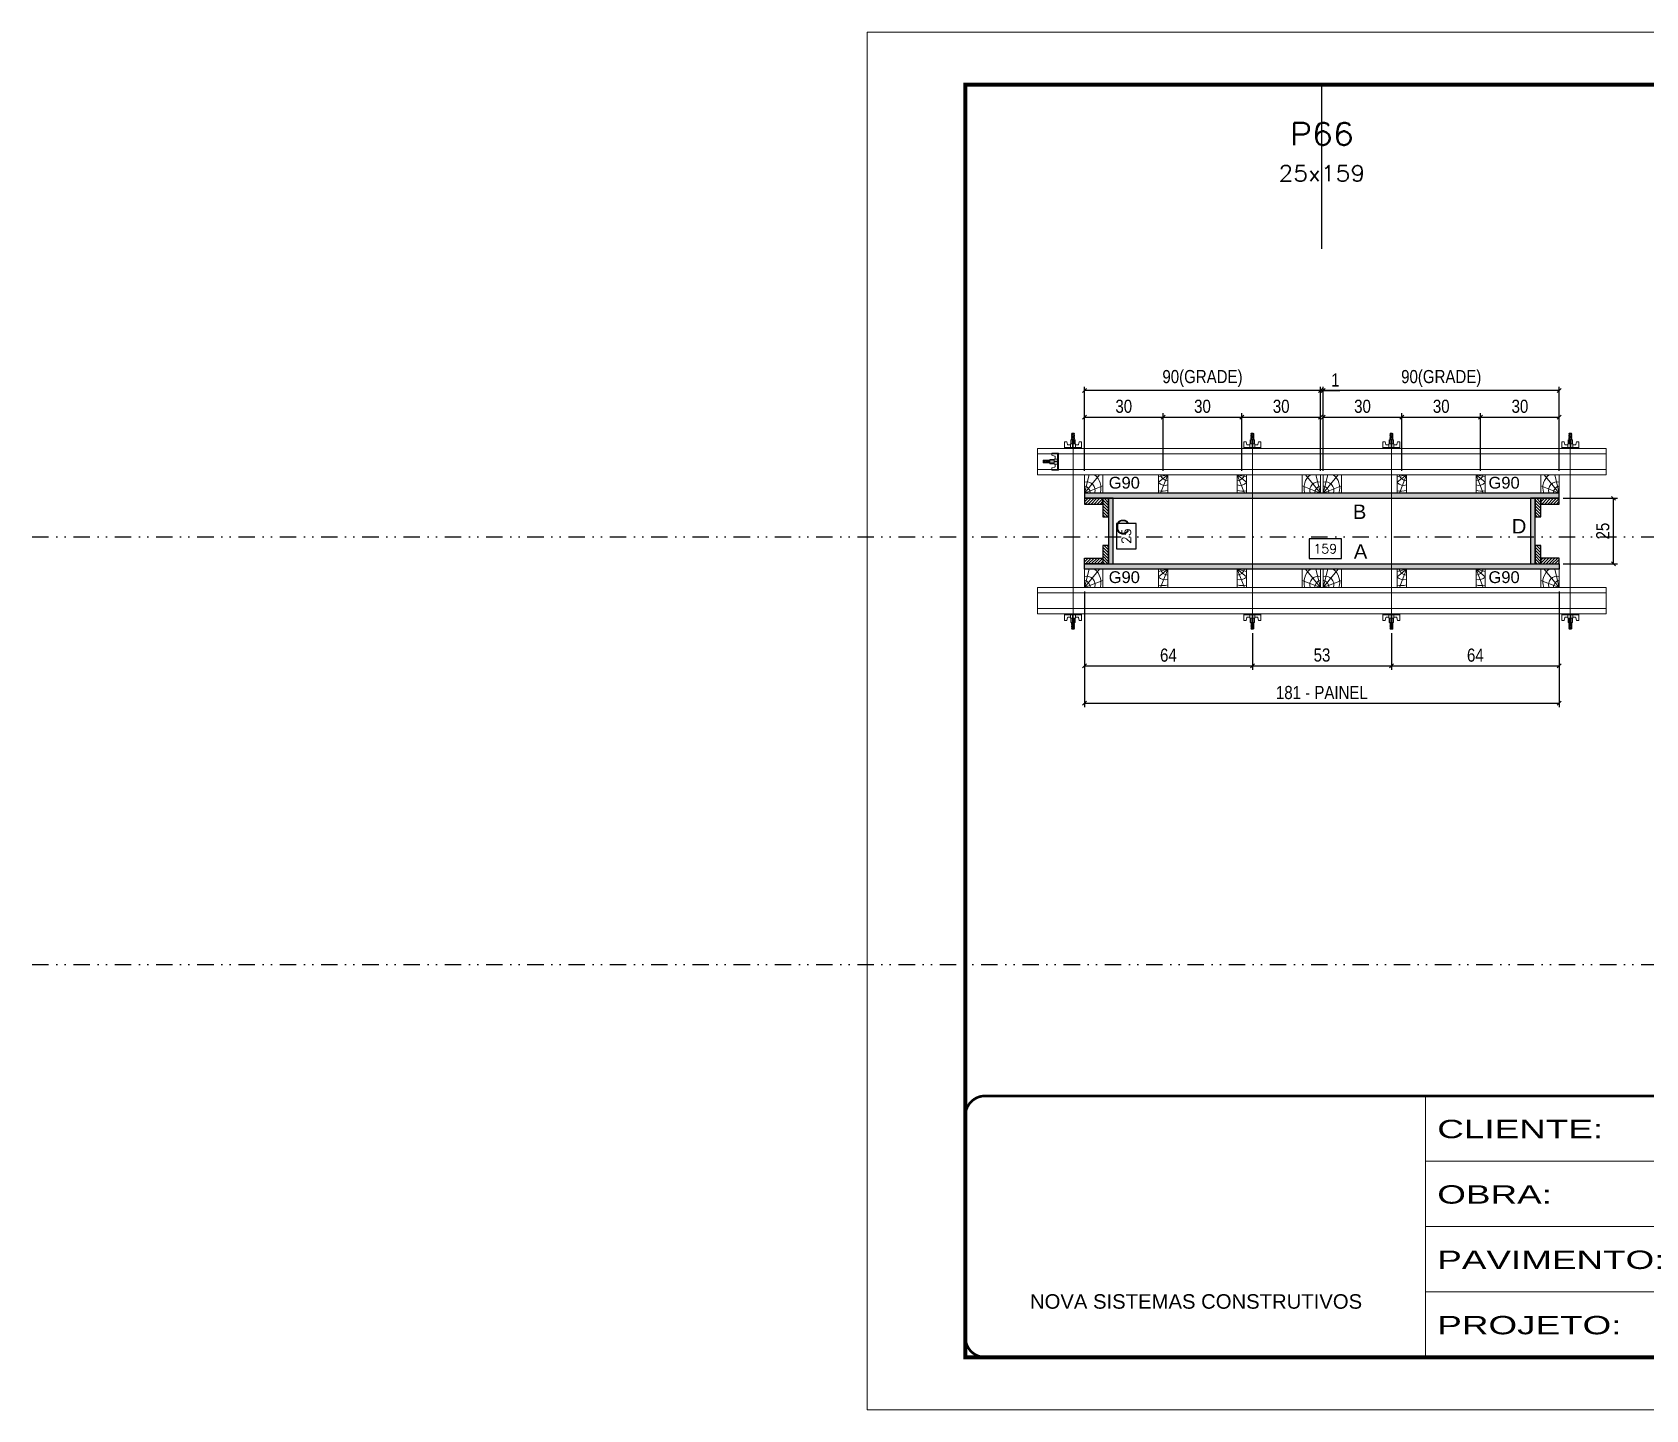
# Model space of a CAD drawing. Header units: millimetres. Extents: x 13777 to 27878, y -21631 to 6985.
# Drawn here: x 13777 to 15007, y 192 to 1242 of the extents above; entities that cross this region are included whole.
import ezdxf
from ezdxf.enums import TextEntityAlignment as Align

# ---------------------------------------------------------------- set-up
doc = ezdxf.new("R2010")
doc.units = ezdxf.units.MM
for name, pattern in [('CONTINUO', [0]), ('DASHED', [0.75, 0.5, -0.25]), ('DIVIDE2', [0.625, 0.25, -0.125, 0, -0.125, 0, -0.125]), ('HIDDEN', [0.375, 0.25, -0.125])]:
    doc.linetypes.add(name, pattern=pattern)
for name, color, linetype in [('CHAPA', 1, 'Continuous'), ('COTA', 241, 'Continuous'), ('MEIO_PONT', 93, 'Continuous'), ('Nível', 160, 'Continuous'), ('SARRAFO', 251, 'Continuous'), ('Texto de Titulo', 7, 'Continuous'), ('Texto Qtd Sarr', 242, 'Continuous'), ('TEXTO_GERAL', 7, 'Continuous')]:
    doc.layers.add(name, color=color, linetype=linetype)
for name, color, linetype, lineweight in [('Folhas', 255, 'Continuous', 9), ('Hachura', 251, 'Continuous', 9), ('Madeira', 126, 'Continuous', 18), ('Perfil Metálico', 224, 'Continuous', 18), ('SARRAFO DE PRESSAO', 251, 'DASHED', 9), ('Texto Seção', 7, 'Continuous', 15)]:
    doc.layers.add(name, color=color, linetype=linetype, lineweight=lineweight)
doc.styles.add('ARIAL', font='arial.ttf')
doc.styles.add('COTA TECNICA 2X', font='techl___.ttf', dxfattribs={"height": 10})
doc.styles.add('ROMANS', font='romans.shx')
doc.styles.add('SANSSERIF', font='sas_____.pfb')
doc.styles.add('Tecnologia', font='')
doc.styles.get('Tecnologia').set_extended_font_data('Forgotten Futurist')
doc.dimstyles.new('SECAO PILAR', dxfattribs={"dimtxt": 10, "dimasz": 3, "dimexe": 3, "dimexo": 3, "dimgap": 3, "dimtad": 1, "dimdec": 1, "dimlfac": 0.5, "dimzin": 12, "dimdsep": 46, "dimtxsty": 'COTA TECNICA 2X', "dimblk1": 'OBLIQUE', "dimblk2": 'OBLIQUE', "dimsah": 1, "dimcen": 0.9, "dimclrd": 256, "dimclre": 256, "dimclrt": 256, "dimadec": 1, "dimazin": 3, "dimtfac": 1, "dimtdec": 1, "dimtmove": 0, "dimatfit": 3, "dimfxl": 1, "dimtolj": 1, "dimtzin": 12, "dimarcsym": 0})
doc.dimstyles.new('SECÇÃO 2', dxfattribs={"dimtxt": 7, "dimasz": 6, "dimexe": 0.18, "dimexo": 2, "dimgap": -4, "dimtad": 3, "dimdec": 1, "dimlfac": 0.5, "dimzin": 12, "dimdsep": 46, "dimtxsty": 'ROMANS', "dimblk": 'ARCHTICK', "dimcen": 0.09, "dimse1": 1, "dimse2": 1, "dimsd1": 1, "dimsd2": 1, "dimclrd": 180, "dimclre": 5, "dimclrt": 1, "dimadec": 0, "dimazin": 3, "dimtfac": 1, "dimtdec": 1, "dimtofl": 0, "dimtmove": 0, "dimatfit": 3, "dimldrblk": 'ARCHTICK', "dimfxl": 1, "dimtolj": 1, "dimtzin": 0, "dimarcsym": 0})

# ---------------------------------------------------------------- blocks, each defined once
blk = doc.blocks.new('9999999999')
at = {"color": 30, "linetype": 'CONTINUO'}
for p, q in [((98564.6, 34230.2), (98564.6, 34429.4)), ((98564.6, 34379.6), (99584, 34379.6)), ((98564.6, 34329.8), (99488, 34329.8)), ((99584, 34329.8), (99488, 34329.8)), ((99488, 34329.8), (99488, 34230.2)), ((98564.6, 34280), (99488, 34280))]:
    blk.add_line(p, q, dxfattribs=at)
at = {"color": 30, "linetype": 'CONTINUO', "const_width": 2}
blk.add_lwpolyline([(99584, 34230.2), (99584, 34414.4, 0.414214), (99569, 34429.4), (98229, 34429.4, 0.414214), (98214, 34414.4), (98214, 34245.2, 0.414214), (98229, 34230.2), (99584, 34230.2)], format="xyb", dxfattribs=at)
at = {"layer": 'Folhas'}
blk.add_lwpolyline([(98139, 34190.2), (99624, 34190.2), (99624, 35240.2), (98139, 35240.2)], close=True, dxfattribs=at)
at = {"layer": 'Folhas', "color": 30, "const_width": 3}
blk.add_lwpolyline([(98214, 34230.2), (99584, 34230.2), (99584, 35200.2), (98214, 35200.2)], close=True, dxfattribs=at)
at = {"color": 7, "linetype": 'Continuous', "ltscale": 5, "style": 'ARIAL'}
for s, height, p in [('SKR', 15.48, (98837.7, 34393.1)), ('LEAF LOEFGREN', 15.483, (98837.7, 34343.3)), ('4° SUBSOLO', 15.48, (98837.7, 34293.5)), ('NOVA SISTEMAS CONSTRUTIVOS', 11.059, (98263.2, 34267.2)), ('PILARES', 15.48, (98837.7, 34243.7))]:
    blk.add_text(s, height=height, dxfattribs=at).set_placement(p)
at = {"layer": 'Folhas', "color": 7, "style": 'Tecnologia', "width": 1.5}
for s, p in [('CLIENTE:', (98573.7, 34397.2)), ('OBRA:', (98573.7, 34347.3)), ('PAVIMENTO:', (98573.7, 34297.5)), ('PROJETO:', (98573.7, 34247.7))]:
    blk.add_text(s, height=14, dxfattribs=at).set_placement(p)
blk = doc.blocks.new('*D553')
at = {"layer": 'COTA', "color": 180, "lineweight": -2, "transparency": 16777216}
for p, q in [((14618.6, 867.3), (14603.6, 867.3)), ((14603.6, 867.3), (14603.6, 848)), ((14618.6, 848), (14618.6, 867.3)), ((14603.6, 848), (14618.6, 848))]:
    blk.add_line(p, q, dxfattribs=at)
at = {"layer": 'Defpoints', "color": 0, "transparency": 16777216}
for p in [(14618.5, 886.6), (14618.5, 836.6), (14622.6, 836.6)]:
    blk.add_point(p, dxfattribs=at)
at = {"layer": 'COTA', "color": 1, "transparency": 16777216, "insert": (14611.1, 857.7), "char_height": 7, "attachment_point": 5, "rotation": 90, "style": 'ROMANS'}
blk.add_mtext('\\A1;25', dxfattribs=at)
blk = doc.blocks.new('_ArchTick')
at = {"color": 0, "linetype": 'ByBlock', "const_width": 0.15}
blk.add_lwpolyline([(-0.5, -0.5), (0.5, 0.5)], dxfattribs=at)
blk = doc.blocks.new('*D554')
at = {"layer": 'COTA', "color": 180, "lineweight": -2, "transparency": 16777216}
for p, q in [((14775.1, 855.6), (14750.4, 855.6)), ((14750.4, 855.6), (14750.4, 840.6)), ((14775.1, 840.6), (14775.1, 855.6)), ((14750.4, 840.6), (14775.1, 840.6))]:
    blk.add_line(p, q, dxfattribs=at)
at = {"layer": 'Defpoints', "color": 0, "transparency": 16777216}
for p in [(14601.2, 836.6), (14919.2, 836.6), (14919.2, 836.6)]:
    blk.add_point(p, dxfattribs=at)
at = {"layer": 'COTA', "color": 1, "transparency": 16777216, "insert": (14762.8, 848.1), "char_height": 7, "attachment_point": 5, "style": 'ROMANS'}
blk.add_mtext('\\A1;159', dxfattribs=at)
blk = doc.blocks.new('_Oblique')
at = {"color": 0, "linetype": 'ByBlock', "lineweight": -2}
blk.add_line((-0.5, -0.5), (0.5, 0.5), dxfattribs=at)
blk = doc.blocks.new('*D555')
at = {"layer": 'COTA', "lineweight": -2, "transparency": 16777216}
for p, q in [((14579.2, 815.6), (14579.2, 727.4)), ((14941.2, 815.6), (14941.2, 727.4)), ((14579.2, 730.4), (14941.2, 730.4))]:
    blk.add_line(p, q, dxfattribs=at)
at = {"layer": 'Defpoints', "color": 0, "transparency": 16777216}
for p in [(14579.2, 818.6), (14941.2, 818.6), (14941.2, 730.4)]:
    blk.add_point(p, dxfattribs=at)
at = {"layer": 'COTA', "lineweight": -2, "transparency": 16777216, "xscale": 3, "yscale": 3, "zscale": 3, "rotation": 180}
blk.add_blockref('_Oblique', (14579.2, 730.4), dxfattribs=at)
at = {"layer": 'COTA', "lineweight": -2, "transparency": 16777216, "xscale": 3, "yscale": 3, "zscale": 3}
blk.add_blockref('_Oblique', (14941.2, 730.4), dxfattribs=at)
at = {"layer": 'COTA', "transparency": 16777216, "insert": (14760.2, 738.5), "char_height": 10, "attachment_point": 5, "style": 'COTA TECNICA 2X'}
blk.add_mtext('\\A1;181 - PAINEL', dxfattribs=at)
blk = doc.blocks.new('*D556')
at = {"layer": 'COTA', "lineweight": -2, "transparency": 16777216}
for p, q in [((14579.2, 815.6), (14579.2, 755.9)), ((14707.3, 783.8), (14707.3, 755.9)), ((14579.2, 758.9), (14707.3, 758.9))]:
    blk.add_line(p, q, dxfattribs=at)
at = {"layer": 'Defpoints', "color": 0, "transparency": 16777216}
for p in [(14579.2, 818.6), (14707.3, 786.8), (14707.3, 758.9)]:
    blk.add_point(p, dxfattribs=at)
at = {"layer": 'COTA', "lineweight": -2, "transparency": 16777216, "xscale": 3, "yscale": 3, "zscale": 3, "rotation": 180}
blk.add_blockref('_Oblique', (14579.2, 758.9), dxfattribs=at)
at = {"layer": 'COTA', "lineweight": -2, "transparency": 16777216, "xscale": 3, "yscale": 3, "zscale": 3}
blk.add_blockref('_Oblique', (14707.3, 758.9), dxfattribs=at)
at = {"layer": 'COTA', "transparency": 16777216, "insert": (14643.2, 767), "char_height": 10, "attachment_point": 5, "style": 'COTA TECNICA 2X'}
blk.add_mtext('\\A1;64', dxfattribs=at)
blk = doc.blocks.new('*D557')
at = {"layer": 'COTA', "lineweight": -2, "transparency": 16777216}
for p, q in [((14941.2, 815.6), (14941.2, 755.9)), ((14813.3, 783.8), (14813.3, 755.9)), ((14813.3, 758.9), (14941.2, 758.9))]:
    blk.add_line(p, q, dxfattribs=at)
at = {"layer": 'Defpoints', "color": 0, "transparency": 16777216}
for p in [(14941.2, 818.6), (14813.3, 786.8), (14941.2, 758.9)]:
    blk.add_point(p, dxfattribs=at)
at = {"layer": 'COTA', "lineweight": -2, "transparency": 16777216, "xscale": 3, "yscale": 3, "zscale": 3, "rotation": 180}
blk.add_blockref('_Oblique', (14813.3, 758.9), dxfattribs=at)
at = {"layer": 'COTA', "lineweight": -2, "transparency": 16777216, "xscale": 3, "yscale": 3, "zscale": 3}
blk.add_blockref('_Oblique', (14941.2, 758.9), dxfattribs=at)
at = {"layer": 'COTA', "transparency": 16777216, "insert": (14877.2, 767), "char_height": 10, "attachment_point": 5, "style": 'COTA TECNICA 2X'}
blk.add_mtext('\\A1;64', dxfattribs=at)
blk = doc.blocks.new('C')
at = {"layer": 'Hachura', "color": 0}
for p, q in [((0, 3.22), (0, -3.22)), ((0.45, 3.22), (0, 3.22)), ((0.46, 3.16), (0, 3.16)), ((0.46, 3.05), (0, 3.05)), ((0.46, 2.88), (0, 2.88)), ((0, 2.75), (0, -1.16)), ((0.46, 2.65), (0, 2.65)), ((0.46, 2.23), (0, 2.23)), ((0.46, 1.51), (0, 1.51)), ((0.39, 0.49), (0.17, 0.49)), ((0.45, -3.23), (0.45, 3.22)), ((0.45, 3.22), (2.58, 3.22)), ((1.74, 0.97), (0.45, 0.97)), ((1.45, 0.1), (0.45, 0.1)), ((1.35, 1.94), (1.35, 0.96)), ((2.58, 2.39), (1.47, 2.09)), ((1.74, -0.97), (1.74, 0.97)), ((1.74, 0.97), (1.74, 0.84)), ((1.74, 0.97), (1.74, 0.84)), ((1.74, 0.84), (3.35, 0.84)), ((3.35, 0.45), (1.74, 0.45)), ((2.58, 3.22), (2.58, 2.39)), ((3.32, 0.84), (3.32, -0.84)), ((3.35, 0.84), (3.35, -0.84)), ((3.68, 0.45), (3.35, 0.45)), ((3.84, -0.52), (3.35, 0.45)), ((3.35, 0.06), (3.67, -0.57)), ((3.68, 0.45), (4.16, -0.52)), ((3.72, 0.5), (4.25, -0.57)), ((4.37, -0.55), (3.83, 0.53)), ((4.15, 0.45), (3.93, 0.45)), ((4.42, -0.52), (3.93, 0.45)), ((4.15, 0.45), (4.26, 0.45)), ((4.26, 0.45), (4.74, -0.52)), ((4.3, 0.5), (4.83, -0.57)), ((4.95, -0.55), (4.41, 0.53)), ((4.51, 0.45), (4.84, 0.45)), ((5, -0.52), (4.51, 0.45)), ((4.84, 0.45), (5.32, -0.52)), ((4.88, 0.5), (5.41, -0.57)), ((5.53, -0.55), (4.99, 0.53)), ((5.58, -0.52), (5.09, 0.45)), ((5.42, 0.45), (5.09, 0.45)), ((5.58, -0.52), (5.09, 0.45)), ((5.42, 0.45), (5.74, -0.19)), ((5.46, 0.5), (5.74, -0.07)), ((5.74, 0.19), (5.57, 0.53)), ((5.74, 0.32), (5.68, 0.45)), ((5.68, 0.45), (5.74, 0.45)), ((5.74, 0.45), (5.9, 0.29)), ((5.74, 0.45), (5.74, -0.52)), ((5.9, -0.36), (5.9, 0.29)), ((0.45, 0), (0, 0)), ((0.46, -1.52), (0, -1.52)), ((0.46, -2.23), (0, -2.23)), ((0.46, -2.65), (0, -2.65)), ((0.46, -2.88), (0, -2.88)), ((0.46, -3.05), (0, -3.05)), ((0.46, -3.16), (0, -3.16)), ((0, -3.22), (2.57, -3.22)), ((0.08, -0.48), (0.29, -0.48)), ((0.29, -0.48), (0.4, -0.48)), ((0.45, 0), (0.45, -0.97)), ((0.45, -0.16), (1.45, -0.16)), ((0.45, -0.65), (0.45, -0.32)), ((0.45, -3.23), (0.45, -0.65)), ((0.45, -0.97), (1.74, -0.97)), ((1.35, -1.94), (1.35, -0.97)), ((2.58, -2.39), (1.47, -2.1)), ((3.35, -0.32), (1.74, -0.32)), ((3.35, -0.84), (1.74, -0.84)), ((2.58, -3.23), (2.58, -2.39)), ((3.35, -0.07), (3.58, -0.52)), ((3.35, -0.52), (3.58, -0.52)), ((3.84, -0.52), (4.16, -0.52)), ((4.42, -0.52), (4.74, -0.52)), ((4.63, -0.52), (4.74, -0.52)), ((5, -0.52), (5.32, -0.52)), ((5.58, -0.52), (5.74, -0.52)), ((5.74, -0.52), (5.9, -0.36)), ((5.74, -0.52), (5.74, -0.52))]:
    blk.add_line(p, q, dxfattribs=at)
for centre, radius, start, end in [((1.52, 1.94), 0.161, 104.74356, 180), ((1.44, -0.03), 0.129, 272.69497, 87.30503), ((3.81, 0.39), 0.143, 25.56881, 154.43119), ((4.39, 0.39), 0.143, 25.56881, 154.43119), ((4.97, 0.39), 0.143, 25.56881, 154.43119), ((5.55, 0.39), 0.143, 25.56881, 154.43119), ((0.17, -0.37), 0.174, 221.74404, 317.85924), ((1.52, -1.94), 0.161, 180, 255.25644), ((3.71, -0.4), 0.174, 222.14076, 318.25596), ((4.29, -0.4), 0.174, 222.14076, 318.25596), ((4.87, -0.4), 0.174, 222.14076, 318.25596), ((5.45, -0.4), 0.174, 222.14076, 318.25596), ((5.61, -0.4), 0.174, 317.85924, 318.25596)]:
    blk.add_arc(centre, radius, start, end, dxfattribs=at)
blk = doc.blocks.new('*D565')
at = {"layer": 'COTA', "lineweight": -2, "transparency": 16777216}
for p, q in [((14707.3, 783.8), (14707.3, 755.9)), ((14813.3, 783.8), (14813.3, 755.9)), ((14707.3, 758.9), (14813.3, 758.9))]:
    blk.add_line(p, q, dxfattribs=at)
at = {"layer": 'Defpoints', "color": 0, "transparency": 16777216}
for p in [(14707.3, 786.8), (14813.3, 786.8), (14813.3, 758.9)]:
    blk.add_point(p, dxfattribs=at)
at = {"layer": 'COTA', "lineweight": -2, "transparency": 16777216, "xscale": 3, "yscale": 3, "zscale": 3, "rotation": 180}
blk.add_blockref('_Oblique', (14707.3, 758.9), dxfattribs=at)
at = {"layer": 'COTA', "lineweight": -2, "transparency": 16777216, "xscale": 3, "yscale": 3, "zscale": 3}
blk.add_blockref('_Oblique', (14813.3, 758.9), dxfattribs=at)
at = {"layer": 'COTA', "transparency": 16777216, "insert": (14760.3, 767.1), "char_height": 10, "attachment_point": 5, "style": 'COTA TECNICA 2X'}
blk.add_mtext('\\A1;53', dxfattribs=at)
blk = doc.blocks.new('*D558')
at = {"layer": 'COTA', "lineweight": -2, "transparency": 16777216}
for p, q in [((14761.2, 907.6), (14761.2, 951.5)), ((14761.2, 948.5), (14821.2, 948.5)), ((14821.2, 907.6), (14821.2, 951.5))]:
    blk.add_line(p, q, dxfattribs=at)
at = {"layer": 'Defpoints', "color": 0, "transparency": 16777216}
for p in [(14821.2, 948.5), (14761.2, 904.6), (14821.2, 904.6)]:
    blk.add_point(p, dxfattribs=at)
at = {"layer": 'COTA', "lineweight": -2, "transparency": 16777216, "xscale": 3, "yscale": 3, "zscale": 3, "rotation": 180}
blk.add_blockref('_Oblique', (14761.2, 948.5), dxfattribs=at)
at = {"layer": 'COTA', "lineweight": -2, "transparency": 16777216, "xscale": 3, "yscale": 3, "zscale": 3}
blk.add_blockref('_Oblique', (14821.2, 948.5), dxfattribs=at)
at = {"layer": 'COTA', "transparency": 16777216, "insert": (14791.2, 956.7), "char_height": 10, "attachment_point": 5, "style": 'COTA TECNICA 2X'}
blk.add_mtext('\\A1;30', dxfattribs=at)
blk = doc.blocks.new('*D559')
at = {"layer": 'COTA', "lineweight": -2, "transparency": 16777216}
for p, q in [((14821.2, 907.6), (14821.2, 951.5)), ((14821.2, 948.5), (14881.2, 948.5)), ((14881.2, 907.6), (14881.2, 951.5))]:
    blk.add_line(p, q, dxfattribs=at)
at = {"layer": 'Defpoints', "color": 0, "transparency": 16777216}
for p in [(14881.2, 948.5), (14821.2, 904.6), (14881.2, 904.6)]:
    blk.add_point(p, dxfattribs=at)
at = {"layer": 'COTA', "lineweight": -2, "transparency": 16777216, "xscale": 3, "yscale": 3, "zscale": 3, "rotation": 180}
blk.add_blockref('_Oblique', (14821.2, 948.5), dxfattribs=at)
at = {"layer": 'COTA', "lineweight": -2, "transparency": 16777216, "xscale": 3, "yscale": 3, "zscale": 3}
blk.add_blockref('_Oblique', (14881.2, 948.5), dxfattribs=at)
at = {"layer": 'COTA', "transparency": 16777216, "insert": (14851.2, 956.7), "char_height": 10, "attachment_point": 5, "style": 'COTA TECNICA 2X'}
blk.add_mtext('\\A1;30', dxfattribs=at)
blk = doc.blocks.new('*D560')
at = {"layer": 'COTA', "lineweight": -2, "transparency": 16777216}
for p, q in [((14881.2, 907.6), (14881.2, 951.5)), ((14881.2, 948.5), (14941.2, 948.5)), ((14941.2, 907.6), (14941.2, 951.5))]:
    blk.add_line(p, q, dxfattribs=at)
at = {"layer": 'Defpoints', "color": 0, "transparency": 16777216}
for p in [(14941.2, 948.5), (14881.2, 904.6), (14941.2, 904.6)]:
    blk.add_point(p, dxfattribs=at)
at = {"layer": 'COTA', "lineweight": -2, "transparency": 16777216, "xscale": 3, "yscale": 3, "zscale": 3, "rotation": 180}
blk.add_blockref('_Oblique', (14881.2, 948.5), dxfattribs=at)
at = {"layer": 'COTA', "lineweight": -2, "transparency": 16777216, "xscale": 3, "yscale": 3, "zscale": 3}
blk.add_blockref('_Oblique', (14941.2, 948.5), dxfattribs=at)
at = {"layer": 'COTA', "transparency": 16777216, "insert": (14911.2, 956.7), "char_height": 10, "attachment_point": 5, "style": 'COTA TECNICA 2X'}
blk.add_mtext('\\A1;30', dxfattribs=at)
blk = doc.blocks.new('*D566')
at = {"layer": 'COTA', "lineweight": -2, "transparency": 16777216}
for p, q in [((14761.2, 907.6), (14761.2, 971.7)), ((14941.2, 907.6), (14941.2, 971.7)), ((14941.2, 968.7), (14761.2, 968.7))]:
    blk.add_line(p, q, dxfattribs=at)
at = {"layer": 'Defpoints', "color": 0, "transparency": 16777216}
for p in [(14761.2, 968.7), (14761.2, 904.6), (14941.2, 904.6)]:
    blk.add_point(p, dxfattribs=at)
at = {"layer": 'COTA', "lineweight": -2, "transparency": 16777216, "xscale": 3, "yscale": 3, "zscale": 3, "rotation": 180}
blk.add_blockref('_Oblique', (14761.2, 968.7), dxfattribs=at)
at = {"layer": 'COTA', "lineweight": -2, "transparency": 16777216, "xscale": 3, "yscale": 3, "zscale": 3}
blk.add_blockref('_Oblique', (14941.2, 968.7), dxfattribs=at)
at = {"layer": 'COTA', "transparency": 16777216, "insert": (14851.2, 977.9), "char_height": 10, "attachment_point": 5, "style": 'COTA TECNICA 2X'}
blk.add_mtext('\\A1;90(GRADE)', dxfattribs=at)
blk = doc.blocks.new('*D567')
at = {"layer": 'COTA', "lineweight": -2, "transparency": 16777216}
for p, q in [((14944.2, 886.6), (14985.5, 886.6)), ((14982.5, 836.6), (14982.5, 886.6)), ((14944.2, 836.6), (14985.5, 836.6))]:
    blk.add_line(p, q, dxfattribs=at)
at = {"layer": 'Defpoints', "color": 0, "transparency": 16777216}
for p in [(14941.2, 886.6), (14982.5, 886.6), (14941.2, 836.6)]:
    blk.add_point(p, dxfattribs=at)
at = {"layer": 'COTA', "lineweight": -2, "transparency": 16777216, "xscale": 3, "yscale": 3, "zscale": 3}
for p, rotation in [((14982.5, 886.6), 90), ((14982.5, 836.6), 270)]:
    blk.add_blockref('_Oblique', p, dxfattribs=dict(at, rotation=rotation))
at = {"layer": 'COTA', "transparency": 16777216, "insert": (14974.4, 861.6), "char_height": 10, "attachment_point": 5, "rotation": 90, "style": 'COTA TECNICA 2X'}
blk.add_mtext('\\A1;25', dxfattribs=at)
blk = doc.blocks.new('PONTALETE')
at = {"layer": 'Madeira'}
for q in [(2.71, 7), (7, 5.76), (7, 1.74)]:
    blk.add_line((0, 0), q, dxfattribs=at)
blk.add_lwpolyline([(0, 0), (7, 0), (7, 7), (0, 7)], close=True, dxfattribs=at)
for centre, radius, start, end in [((2.04, 0.06), 6.23, 37.28179, 109.09128), ((1.09, 0.9), 3.19, 343.60304, 109.98471), ((-0.21, -0.78), 3.09, 14.63219, 86.0383)]:
    blk.add_arc(centre, radius, start, end, dxfattribs=at)
blk = doc.blocks.new('MEIO PONTALETE')
at = {"layer": 'Madeira'}
for q in [(2.71, 7), (3.5, 2.88), (3.5, 0.87)]:
    blk.add_line((0, 0), q, dxfattribs=at)
blk.add_lwpolyline([(0, 0), (3.5, 0), (3.5, 7), (0, 7)], close=True, dxfattribs=at)
for centre, radius, start, end in [((2.04, 0.06), 6.23, 76.44987, 109.09128), ((1.09, 0.9), 3.19, 40.90626, 109.98471), ((-0.21, -0.78), 3.09, 14.63219, 86.0383)]:
    blk.add_arc(centre, radius, start, end, dxfattribs=at)
blk = doc.blocks.new('*D561')
at = {"layer": 'COTA', "lineweight": -2, "transparency": 16777216}
for p, q in [((14579.2, 907.6), (14579.2, 951.5)), ((14579.2, 948.5), (14639.2, 948.5)), ((14639.2, 907.6), (14639.2, 951.5))]:
    blk.add_line(p, q, dxfattribs=at)
at = {"layer": 'Defpoints', "color": 0, "transparency": 16777216}
for p in [(14639.2, 948.5), (14579.2, 904.6), (14639.2, 904.6)]:
    blk.add_point(p, dxfattribs=at)
at = {"layer": 'COTA', "lineweight": -2, "transparency": 16777216, "xscale": 3, "yscale": 3, "zscale": 3, "rotation": 180}
blk.add_blockref('_Oblique', (14579.2, 948.5), dxfattribs=at)
at = {"layer": 'COTA', "lineweight": -2, "transparency": 16777216, "xscale": 3, "yscale": 3, "zscale": 3}
blk.add_blockref('_Oblique', (14639.2, 948.5), dxfattribs=at)
at = {"layer": 'COTA', "transparency": 16777216, "insert": (14609.2, 956.7), "char_height": 10, "attachment_point": 5, "style": 'COTA TECNICA 2X'}
blk.add_mtext('\\A1;30', dxfattribs=at)
blk = doc.blocks.new('*D562')
at = {"layer": 'COTA', "lineweight": -2, "transparency": 16777216}
for p, q in [((14639.2, 907.6), (14639.2, 951.5)), ((14639.2, 948.5), (14699.2, 948.5)), ((14699.2, 907.6), (14699.2, 951.5))]:
    blk.add_line(p, q, dxfattribs=at)
at = {"layer": 'Defpoints', "color": 0, "transparency": 16777216}
for p in [(14699.2, 948.5), (14639.2, 904.6), (14699.2, 904.6)]:
    blk.add_point(p, dxfattribs=at)
at = {"layer": 'COTA', "lineweight": -2, "transparency": 16777216, "xscale": 3, "yscale": 3, "zscale": 3, "rotation": 180}
blk.add_blockref('_Oblique', (14639.2, 948.5), dxfattribs=at)
at = {"layer": 'COTA', "lineweight": -2, "transparency": 16777216, "xscale": 3, "yscale": 3, "zscale": 3}
blk.add_blockref('_Oblique', (14699.2, 948.5), dxfattribs=at)
at = {"layer": 'COTA', "transparency": 16777216, "insert": (14669.2, 956.7), "char_height": 10, "attachment_point": 5, "style": 'COTA TECNICA 2X'}
blk.add_mtext('\\A1;30', dxfattribs=at)
blk = doc.blocks.new('*D563')
at = {"layer": 'COTA', "lineweight": -2, "transparency": 16777216}
for p, q in [((14699.2, 907.6), (14699.2, 951.5)), ((14699.2, 948.5), (14759.2, 948.5)), ((14759.2, 907.6), (14759.2, 951.5))]:
    blk.add_line(p, q, dxfattribs=at)
at = {"layer": 'Defpoints', "color": 0, "transparency": 16777216}
for p in [(14759.2, 948.5), (14699.2, 904.6), (14759.2, 904.6)]:
    blk.add_point(p, dxfattribs=at)
at = {"layer": 'COTA', "lineweight": -2, "transparency": 16777216, "xscale": 3, "yscale": 3, "zscale": 3, "rotation": 180}
blk.add_blockref('_Oblique', (14699.2, 948.5), dxfattribs=at)
at = {"layer": 'COTA', "lineweight": -2, "transparency": 16777216, "xscale": 3, "yscale": 3, "zscale": 3}
blk.add_blockref('_Oblique', (14759.2, 948.5), dxfattribs=at)
at = {"layer": 'COTA', "transparency": 16777216, "insert": (14729.2, 956.7), "char_height": 10, "attachment_point": 5, "style": 'COTA TECNICA 2X'}
blk.add_mtext('\\A1;30', dxfattribs=at)
blk = doc.blocks.new('*D564')
at = {"layer": 'COTA', "lineweight": -2, "transparency": 16777216}
for p, q in [((14579.2, 907.6), (14579.2, 971.7)), ((14759.2, 907.6), (14759.2, 971.7)), ((14759.2, 968.7), (14579.2, 968.7))]:
    blk.add_line(p, q, dxfattribs=at)
at = {"layer": 'Defpoints', "color": 0, "transparency": 16777216}
for p in [(14579.2, 968.7), (14579.2, 904.6), (14759.2, 904.6)]:
    blk.add_point(p, dxfattribs=at)
at = {"layer": 'COTA', "lineweight": -2, "transparency": 16777216, "xscale": 3, "yscale": 3, "zscale": 3, "rotation": 180}
blk.add_blockref('_Oblique', (14579.2, 968.7), dxfattribs=at)
at = {"layer": 'COTA', "lineweight": -2, "transparency": 16777216, "xscale": 3, "yscale": 3, "zscale": 3}
blk.add_blockref('_Oblique', (14759.2, 968.7), dxfattribs=at)
at = {"layer": 'COTA', "transparency": 16777216, "insert": (14669.2, 977.9), "char_height": 10, "attachment_point": 5, "style": 'COTA TECNICA 2X'}
blk.add_mtext('\\A1;90(GRADE)', dxfattribs=at)
blk = doc.blocks.new('*D568')
at = {"layer": 'COTA', "lineweight": -2, "transparency": 16777216}
for p, q in [((14759.2, 907.6), (14759.2, 971.7)), ((14761.2, 907.6), (14761.2, 971.7)), ((14759.2, 968.7), (14756.2, 968.7)), ((14759.2, 968.7), (14761.2, 968.7)), ((14761.2, 968.7), (14773.8, 968.7))]:
    blk.add_line(p, q, dxfattribs=at)
at = {"layer": 'Defpoints', "color": 0, "transparency": 16777216}
for p in [(14761.2, 968.7), (14759.2, 904.6), (14761.2, 904.6)]:
    blk.add_point(p, dxfattribs=at)
at = {"layer": 'COTA', "lineweight": -2, "transparency": 16777216, "xscale": 3, "yscale": 3, "zscale": 3}
blk.add_blockref('_Oblique', (14759.2, 968.7), dxfattribs=at)
at = {"layer": 'COTA', "lineweight": -2, "transparency": 16777216, "xscale": 3, "yscale": 3, "zscale": 3, "rotation": 180}
blk.add_blockref('_Oblique', (14761.2, 968.7), dxfattribs=at)
at = {"layer": 'COTA', "transparency": 16777216, "insert": (14770.5, 976.8), "char_height": 10, "attachment_point": 5, "style": 'COTA TECNICA 2X'}
blk.add_mtext('\\A1;1', dxfattribs=at)
blk = doc.blocks.new('titulo1')
at = {"layer": 'Defpoints', "color": 252, "linetype": 'HIDDEN', "ltscale": 2}
blk.add_line((0, 0), (0, 125), dxfattribs=at)
at = {"layer": 'Defpoints', "style": 'ROMANS', "oblique": 15}
blk.add_attdef('FOLHA', text='', height=10, dxfattribs=at).set_placement((0, 15.6), align=Align.MIDDLE_CENTER)
at = {"layer": 'Texto Qtd Sarr', "color": 3, "style": 'ROMANS', "oblique": 15}
for tag, height, p in [('TITULO', 17, (0, 71.4)), ('SEÇÃO', 12, (0, 41.5))]:
    blk.add_attdef(tag, text='', height=height, dxfattribs=at).set_placement(p, align=Align.MIDDLE_CENTER)

msp = doc.modelspace()

# ---------------------------------------------------------------- hatches: boundary and pattern name
at = {"layer": 'Hachura'}
h = msp.add_hatch(color=256, dxfattribs=at)
h.dxf.hatch_style = 1
h.paths.add_polyline_path([(14941.21, 886.59), (14941.21, 890.59), (14579.21, 890.59), (14579.21, 886.59)])
h = msp.add_hatch(dxfattribs=at)
h.set_pattern_fill('ANSI31', color=256, scale=0.5, angle=180, style=0)
h.set_pattern_definition([(225, (5455.2566, -22042.8167), (1.12253202, -1.12253202), [])])
h.paths.add_polyline_path([(14593.21, 886.59), (14593.21, 882.19), (14579.21, 882.19), (14579.21, 886.59)])
h = msp.add_hatch(dxfattribs=at)
h.set_pattern_fill('ANSI31', color=256, scale=0.5, angle=270, style=0)
h.set_pattern_definition([(315, (37489.0166, -8616.3604), (1.12253202, 1.12253202), [])])
h.paths.add_polyline_path([(14597.61, 872.59), (14593.21, 872.59), (14593.21, 886.59), (14597.61, 886.59)])
h = msp.add_hatch(color=256, dxfattribs=at)
h.dxf.hatch_style = 1
h.paths.add_polyline_path([(14597.61, 836.59), (14601.21, 836.59), (14601.21, 886.59), (14597.61, 886.59)])
h = msp.add_hatch(color=256, dxfattribs=at)
h.dxf.hatch_style = 1
h.paths.add_polyline_path([(14919.21, 836.59), (14922.81, 836.59), (14922.81, 886.59), (14919.21, 886.59)])
h = msp.add_hatch(dxfattribs=at)
h.set_pattern_fill('ANSI31', color=256, scale=0.5, angle=270, style=0)
h.set_pattern_definition([(315, (37818.6166, -8616.3604), (1.12253202, 1.12253202), [])])
h.paths.add_polyline_path([(14927.21, 872.59), (14922.81, 872.59), (14922.81, 886.59), (14927.21, 886.59)])
h = msp.add_hatch(dxfattribs=at)
h.set_pattern_fill('ANSI31', color=256, scale=0.5, angle=180, style=0)
h.set_pattern_definition([(225, (5803.2566, -22042.8167), (1.12253202, -1.12253202), [])])
h.paths.add_polyline_path([(14941.21, 886.59), (14941.21, 882.19), (14927.21, 882.19), (14927.21, 886.59)])
h = msp.add_hatch(dxfattribs=at)
h.set_pattern_fill('ANSI31', color=256, scale=0.5, angle=270, style=0)
h.set_pattern_definition([(315, (37489.0166, -8652.3604), (1.12253202, 1.12253202), [])])
h.paths.add_polyline_path([(14597.61, 836.59), (14593.21, 836.59), (14593.21, 850.59), (14597.61, 850.59)])
h = msp.add_hatch(dxfattribs=at)
h.set_pattern_fill('ANSI31', color=256, scale=0.5, angle=270, style=0)
h.set_pattern_definition([(315, (37818.6166, -8652.3604), (1.12253202, 1.12253202), [])])
h.paths.add_polyline_path([(14927.21, 836.59), (14922.81, 836.59), (14922.81, 850.59), (14927.21, 850.59)])
h = msp.add_hatch(dxfattribs=at)
h.set_pattern_fill('ANSI31', color=256, scale=0.5, angle=180, style=0)
h.set_pattern_definition([(225, (5455.2566, -22054.8167), (1.12253202, -1.12253202), [])])
h.paths.add_polyline_path([(14593.21, 836.59), (14593.21, 840.99), (14579.21, 840.99), (14579.21, 836.59)])
h = msp.add_hatch(color=256, dxfattribs=at)
h.dxf.hatch_style = 1
h.paths.add_polyline_path([(14941.21, 836.59), (14941.21, 832.59), (14579.21, 832.59), (14579.21, 836.59)])
h = msp.add_hatch(dxfattribs=at)
h.set_pattern_fill('ANSI31', color=256, scale=0.5, angle=180, style=0)
h.set_pattern_definition([(225, (5438.2566, -22054.8167), (1.12253202, -1.12253202), [])])
h.paths.add_polyline_path([(14927.21, 836.59), (14927.21, 840.99), (14941.21, 840.99), (14941.21, 836.59)])

# ---------------------------------------------------------------- linework, layer by layer
at = {"layer": 'CHAPA'}
for points in [[(14941.21, 886.59), (14941.21, 890.59), (14579.21, 890.59), (14579.21, 886.59)], [(14597.61, 836.59), (14601.21, 836.59), (14601.21, 886.59), (14597.61, 886.59)], [(14919.21, 836.59), (14922.81, 836.59), (14922.81, 886.59), (14919.21, 886.59)], [(14941.21, 836.59), (14941.21, 832.59), (14579.21, 832.59), (14579.21, 836.59)]]:
    msp.add_lwpolyline(points, close=True, dxfattribs=at)
at = {"layer": 'Hachura'}
for p, q in [((14570.52, 787.82), (14570.52, 931.56)), ((14707.21, 787.82), (14707.21, 931.56)), ((14813.21, 787.82), (14813.21, 931.56)), ((14949.6, 787.82), (14949.6, 931.56))]:
    msp.add_line(p, q, dxfattribs=at)
at = {"layer": 'Madeira'}
for points in [[(14579.21, 890.59), (14579.21, 904.59), (14759.21, 904.59), (14759.21, 890.59)], [(14761.21, 890.59), (14761.21, 904.59), (14941.21, 904.59), (14941.21, 890.59)], [(14579.21, 818.59), (14579.21, 832.59), (14759.21, 832.59), (14759.21, 818.59)], [(14761.21, 818.59), (14761.21, 832.59), (14941.21, 832.59), (14941.21, 818.59)]]:
    msp.add_lwpolyline(points, close=True, dxfattribs=at)
at = {"layer": 'Nível', "color": 4, "linetype": 'DIVIDE2', "ltscale": 50}
for p, q in [((13777.11, 857.13), (21531.15, 857.13)), ((13777.11, 531.13), (21531.15, 531.13))]:
    msp.add_line(p, q, dxfattribs=at)
at = {"layer": 'Perfil Metálico'}
for p, q in [((14976.93, 920.53), (14543.49, 920.53)), ((14976.93, 908.53), (14543.49, 908.53)), ((14976.93, 814.59), (14543.49, 814.59)), ((14976.93, 802.59), (14543.49, 802.59))]:
    msp.add_line(p, q, dxfattribs=at)
for points in [[(14976.93, 904.59), (14976.93, 924.59), (14543.49, 924.53), (14543.49, 904.53)], [(14543.49, 818.59), (14543.49, 798.59), (14976.93, 798.65), (14976.93, 818.65)]]:
    msp.add_lwpolyline(points, close=True, dxfattribs=at)
at = {"layer": 'SARRAFO'}
for points in [[(14579.21, 882.19), (14593.21, 882.19), (14593.21, 886.59), (14579.21, 886.59)], [(14579.21, 882.19), (14593.21, 882.19), (14593.21, 886.59), (14579.21, 886.59)], [(14593.21, 886.59), (14593.21, 872.59), (14597.61, 872.59), (14597.61, 886.59)], [(14593.21, 886.59), (14593.21, 872.59), (14597.61, 872.59), (14597.61, 886.59)], [(14922.81, 886.59), (14922.81, 872.59), (14927.21, 872.59), (14927.21, 886.59)], [(14922.81, 886.59), (14922.81, 872.59), (14927.21, 872.59), (14927.21, 886.59)], [(14927.21, 882.19), (14941.21, 882.19), (14941.21, 886.59), (14927.21, 886.59)], [(14927.21, 882.19), (14941.21, 882.19), (14941.21, 886.59), (14927.21, 886.59)], [(14593.21, 850.59), (14593.21, 836.59), (14597.61, 836.59), (14597.61, 850.59)], [(14593.21, 850.59), (14593.21, 836.59), (14597.61, 836.59), (14597.61, 850.59)], [(14922.81, 850.59), (14922.81, 836.59), (14927.21, 836.59), (14927.21, 850.59)], [(14922.81, 850.59), (14922.81, 836.59), (14927.21, 836.59), (14927.21, 850.59)], [(14579.21, 840.99), (14593.21, 840.99), (14593.21, 836.59), (14579.21, 836.59)], [(14579.21, 840.99), (14593.21, 840.99), (14593.21, 836.59), (14579.21, 836.59)], [(14941.21, 840.99), (14927.21, 840.99), (14927.21, 836.59), (14941.21, 836.59)], [(14941.21, 840.99), (14927.21, 840.99), (14927.21, 836.59), (14941.21, 836.59)]]:
    msp.add_lwpolyline(points, close=True, dxfattribs=at)

# ---------------------------------------------------------------- block references
at = {"layer": 'Hachura', "linetype": 'Continuous', "yscale": 2, "zscale": 2}
for p, xscale, rotation in [((14570.53, 924.56), -2, 270), ((14707.2, 924.56), 2, 90.00000000000001), ((14813.2, 924.56), 2, 90.00000000000001), ((14949.59, 924.56), 2, 90.00000000000001), ((14559.52, 914.59), 2, 180), ((14570.52, 798.62), 2, 270), ((14707.21, 798.62), -2, 90), ((14813.21, 798.62), -2, 90), ((14949.6, 798.62), -2, 90)]:
    msp.add_blockref('C', p, dxfattribs=dict(at, xscale=xscale, rotation=rotation))
at = {"layer": 'MEIO_PONT'}
for name, p, xscale, yscale, zscale, rotation in [('PONTALETE', (14579.21, 890.59), -2, 2, 2, 270), ('MEIO PONTALETE', (14642.71, 904.59), 1.999999997962732, 1.999999997962732, 1.999999997962732, 180), ('MEIO PONTALETE', (14695.71, 904.59), -1.999999997962732, 1.999999997962732, 1.999999997962732, 180), ('PONTALETE', (14759.21, 890.59), 2, 2, 2, 89.99999999999997), ('PONTALETE', (14761.21, 890.59), -2, 2, 2, 270), ('MEIO PONTALETE', (14824.71, 904.59), 1.999999997962732, 1.999999997962732, 1.999999997962732, 180), ('MEIO PONTALETE', (14877.71, 904.59), -1.999999997962732, 1.999999997962732, 1.999999997962732, 180), ('PONTALETE', (14941.21, 890.59), 2, 2, 2, 89.99999999999997), ('PONTALETE', (14579.21, 818.59), -2, 2, 2, 270), ('MEIO PONTALETE', (14642.71, 832.59), 1.999999997962732, 1.999999997962732, 1.999999997962732, 180), ('MEIO PONTALETE', (14695.71, 832.59), -1.999999997962732, 1.999999997962732, 1.999999997962732, 180), ('PONTALETE', (14759.21, 818.59), 2, 2, 2, 89.99999999999997), ('PONTALETE', (14761.21, 818.59), -2, 2, 2, 270), ('MEIO PONTALETE', (14824.71, 832.59), 1.999999997962732, 1.999999997962732, 1.999999997962732, 180), ('MEIO PONTALETE', (14877.71, 832.59), -1.999999997962732, 1.999999997962732, 1.999999997962732, 180), ('PONTALETE', (14941.21, 818.59), 2, 2, 2, 89.99999999999997)]:
    msp.add_blockref(name, p, dxfattribs=dict(at, xscale=xscale, yscale=yscale, zscale=zscale, rotation=rotation))
at = {"layer": 'SARRAFO DE PRESSAO', "color": 6, "linetype": 'ByBlock'}
msp.add_blockref('9999999999', (-83725.51, -33998.35), dxfattribs=at)
at = {"layer": 'Texto Seção'}
ref = msp.add_blockref('titulo1', (14760.21, 1076.84), dxfattribs=at)
ref.add_attrib('TITULO', 'P66', dxfattribs={"layer": 'Texto de Titulo', "color": 7, "height": 17, "style": 'ROMANS', "width": 1.1}).set_placement((14760.21, 1164.34), align=Align.MIDDLE_CENTER)
ref.add_attrib('SEÇÃO', '25x159', dxfattribs={"layer": 'Texto de Titulo', "color": 7, "height": 12, "style": 'ROMANS', "width": 1.1}).set_placement((14760.21, 1134.34), align=Align.MIDDLE_CENTER)

# ---------------------------------------------------------------- texts
at = {"layer": 'TEXTO_GERAL', "color": 0, "linetype": 'Continuous', "style": 'SANSSERIF'}
for p in [(14597.71, 898.49), (14887.24, 898.49), (14597.71, 826.49), (14887.24, 826.49)]:
    msp.add_text('G90', height=9, dxfattribs=at).set_placement(p, align=Align.MIDDLE_LEFT)
at = {"layer": 'TEXTO_GERAL', "style": 'ARIAL'}
for s, p in [('B', (14788.97, 876.34)), ('C', (14608.23, 864.74)), ('D', (14910.57, 865.31)), ('A', (14789.72, 846.11))]:
    msp.add_text(s, height=11, dxfattribs=at).set_placement(p, align=Align.MIDDLE_CENTER)

# ---------------------------------------------------------------- dimensions: what is measured, and where the dimension line sits
at = {"layer": 'COTA'}
for base, p1, p2, text, picture, middle in [((14579.19, 968.71), (14759.18, 904.59), (14579.19, 904.59), '<>(GRADE)', '*D564', (14669.19, 977.93)), ((14761.21, 968.71), (14941.21, 904.59), (14761.21, 904.59), '<>(GRADE)', '*D566', (14851.21, 977.93)), ((14941.21, 730.43), (14579.21, 818.6), (14941.21, 818.64), '<> - PAINEL', '*D555', (14760.21, 738.53))]:
    dim = msp.add_linear_dim(base=base, p1=p1, p2=p2, text=text, dimstyle='SECAO PILAR', dxfattribs=at)
    dim.commit()
    dim.dimension.update_dxf_attribs({"geometry": picture, "text_midpoint": middle})
for base, p1, p2, picture, middle in [((14761.21, 968.71), (14759.21, 904.56), (14761.21, 904.56), '*D568', (14770.5, 976.77)), ((14639.19, 948.52), (14579.19, 904.59), (14639.19, 904.59), '*D561', (14609.19, 956.74)), ((14699.19, 948.52), (14639.19, 904.59), (14699.19, 904.59), '*D562', (14669.19, 956.74)), ((14759.19, 948.52), (14699.19, 904.59), (14759.19, 904.59), '*D563', (14729.19, 956.74)), ((14821.21, 948.52), (14761.21, 904.59), (14821.21, 904.59), '*D558', (14791.21, 956.74)), ((14881.21, 948.52), (14821.21, 904.59), (14881.21, 904.59), '*D559', (14851.21, 956.74)), ((14941.21, 948.52), (14881.21, 904.59), (14941.21, 904.59), '*D560', (14911.21, 956.74)), ((14707.28, 758.85), (14579.21, 818.59), (14707.28, 786.82), '*D556', (14643.24, 766.96)), ((14941.21, 758.85), (14813.28, 786.82), (14941.21, 818.59), '*D557', (14877.24, 766.96)), ((14813.28, 758.85), (14707.28, 786.82), (14813.28, 786.82), '*D565', (14760.28, 767.07))]:
    dim = msp.add_linear_dim(base=base, p1=p1, p2=p2, dimstyle='SECAO PILAR', dxfattribs=at)
    dim.commit()
    dim.dimension.update_dxf_attribs({"geometry": picture, "text_midpoint": middle})
dim = msp.add_linear_dim(base=(14622.62, 836.59), p1=(14618.53, 886.59), p2=(14618.53, 836.59), angle=270, dimstyle='SECÇÃO 2', dxfattribs=at)
dim.commit()
dim.dimension.update_dxf_attribs({"geometry": '*D553', "text_midpoint": (14622.62, 857.67), "dimtype": 160})
dim = msp.add_linear_dim(base=(14982.51, 886.59), p1=(14941.21, 836.59), p2=(14941.21, 886.59), angle=90, dimstyle='SECAO PILAR', dxfattribs=at)
dim.commit()
dim.dimension.update_dxf_attribs({"geometry": '*D567', "text_midpoint": (14974.4, 861.59)})
dim = msp.add_linear_dim(base=(14919.21, 836.59), p1=(14601.21, 836.59), p2=(14919.21, 836.59), dimstyle='SECÇÃO 2', dxfattribs=at)
dim.commit()
dim.dimension.update_dxf_attribs({"geometry": '*D554', "text_midpoint": (14762.76, 836.59), "dimtype": 160})

doc.saveas('drawing.dxf')
